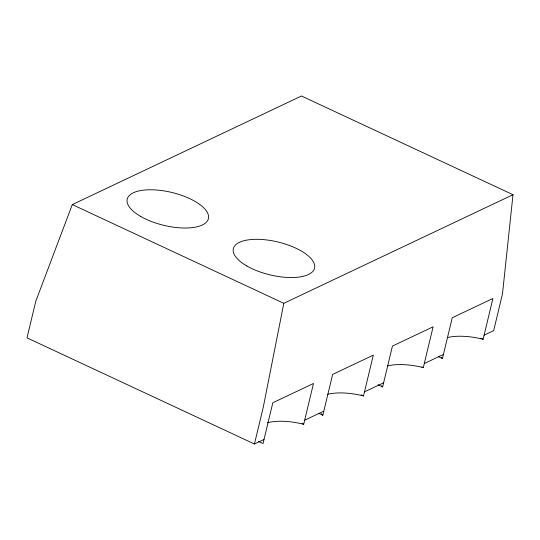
<?xml version="1.0" encoding="UTF-8"?>
<svg xmlns="http://www.w3.org/2000/svg" width="540" height="540" viewBox="0 0 540 540"><rect width="100%" height="100%" fill="white"/><g stroke="black" fill="none" stroke-linecap="round" stroke-linejoin="round"><path stroke-width="0.81" d="M264.013 439.466L254.441 444.002L27 337.858L35.816 301.151L72.299 204.593L301.475 95.999L513 194.71L502.483 293.942L493.668 330.649L484.096 335.185M513 194.71L283.817 303.305L263.257 407.288L254.441 444.002M267.401 422.759A43.099 17.462 13.5 0 1 303.703 424.271L313.49 383.488L272.822 402.759L263.034 443.543L258.485 441.423M319.046 413.438L322.839 415.206L332.633 374.416L373.302 355.151L363.508 395.935A43.099 17.462 13.5 0 0 327.206 394.423M378.095 384.743L382.644 386.87L392.438 346.079L433.107 326.808L423.313 367.598A43.099 17.462 13.5 0 0 387.74 365.897M438.662 356.764L442.449 358.533L452.243 317.743L492.912 298.472L483.118 339.262A43.099 17.462 13.5 0 0 447.545 337.561M304.682 420.194L323.818 411.129M364.487 391.858L383.623 382.793M424.292 363.521L443.428 354.449M480.843 338.202L483.118 339.262M421.794 366.889L423.313 367.598M72.299 204.593L283.817 303.305M361.233 394.875L363.508 395.935M302.184 423.569L303.703 424.271M322.839 415.206A43.099 17.462 13.5 0 1 321.233 413.728M382.644 386.87A43.099 17.462 13.5 0 1 381.55 385.884M442.449 358.533A43.099 17.462 13.5 0 1 441.356 357.548M246.929 266.024A41.749 16.916 13.5 0 0 313.922 269.818A41.749 16.916 13.5 0 0 261.002 239.429A41.749 16.916 13.5 0 0 246.929 266.024M140.792 216.493A41.749 16.916 13.5 0 0 207.785 220.286A41.749 16.916 13.5 0 0 154.858 189.898A41.749 16.916 13.5 0 0 140.792 216.493"/></g></svg>
